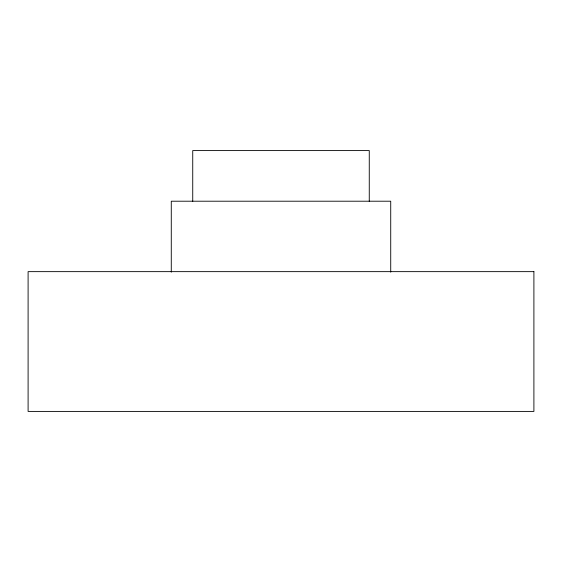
<?xml version="1.0" encoding="UTF-8"?>
<svg xmlns="http://www.w3.org/2000/svg" width="562" height="562" viewBox="0 0 562 562"><rect width="100%" height="100%" fill="white"/><g stroke="black" fill="none" stroke-linecap="round" stroke-linejoin="round"><path stroke-width="0.84" d="M390.723 272.156L390.723 201.21L171.277 201.21L171.277 272.156M369.262 201.351L369.262 150.588L192.738 150.588L192.738 201.351M533.9 271.643L28.1 271.643L28.1 411.412L533.9 411.412L533.9 271.643"/></g></svg>
